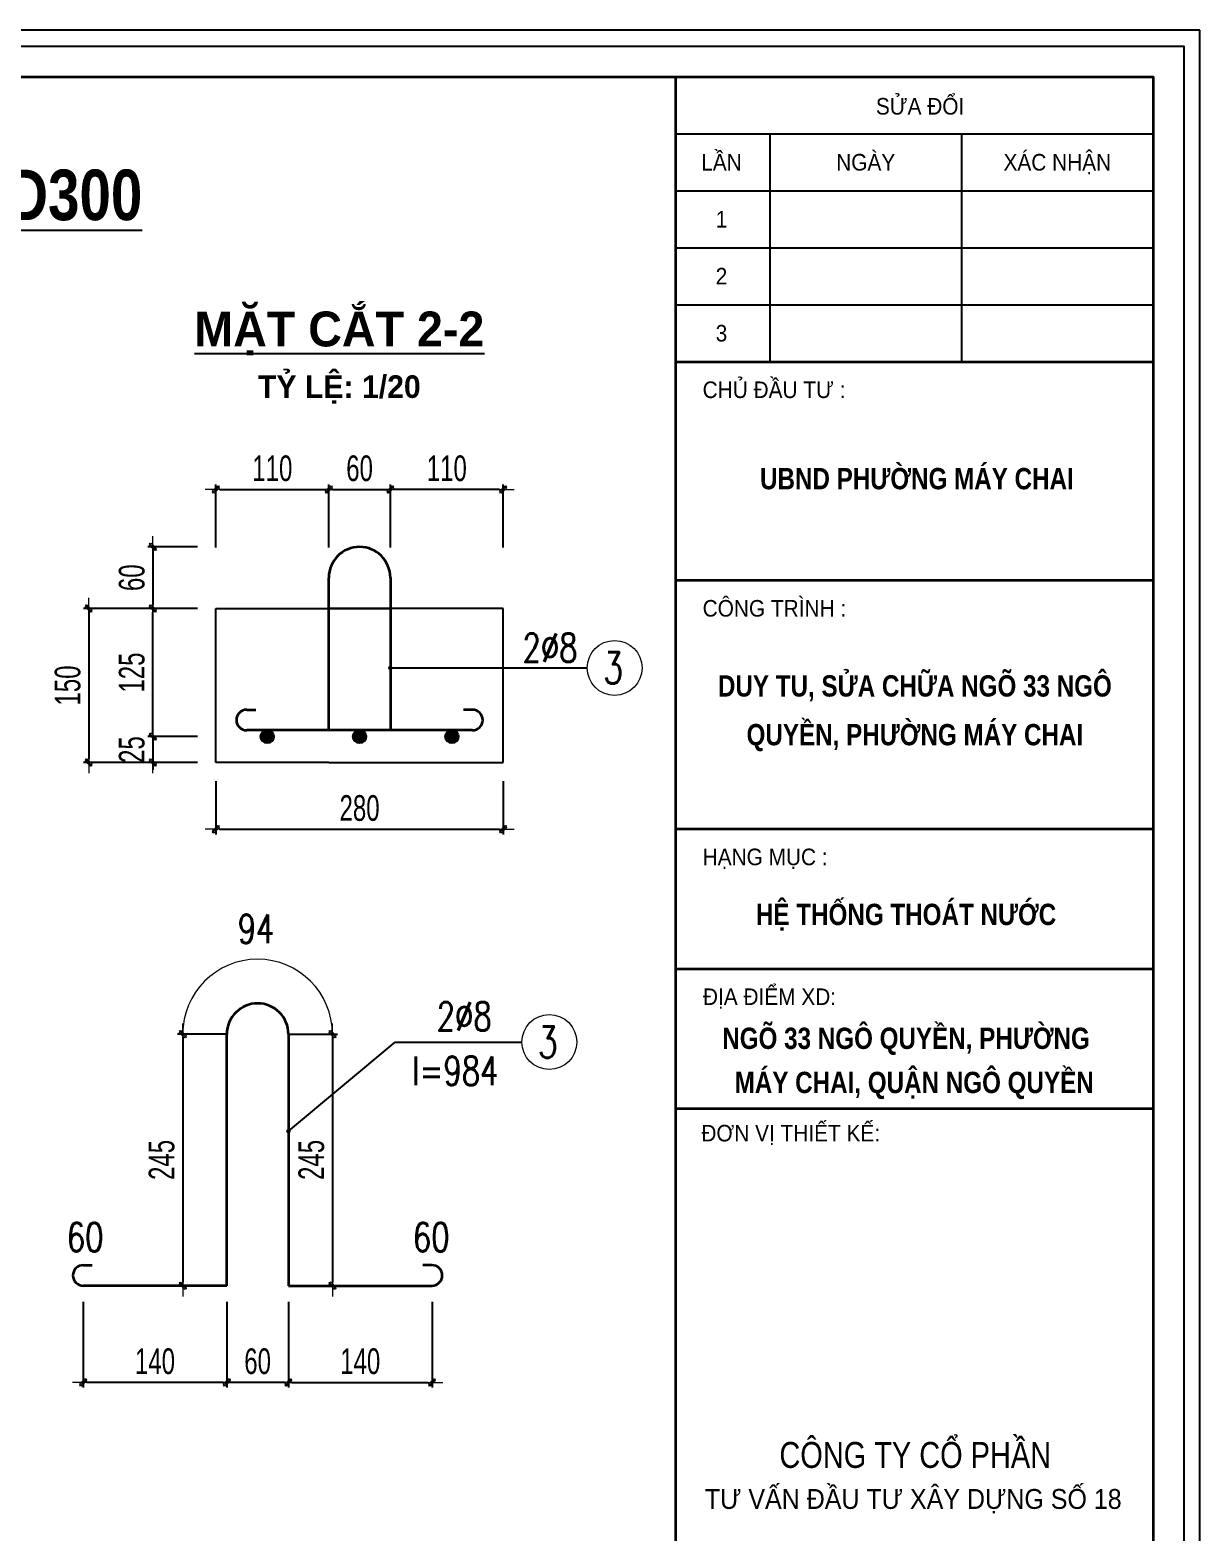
# Model space of a CAD drawing. Header units: inches. Extents: x 144032 to 217447, y 5454 to 57833.
# Drawn here: x 174894 to 177175, y 14778 to 17704 of the extents above; entities that cross this region are included whole.
import ezdxf
from ezdxf.enums import TextEntityAlignment as Align

# ---------------------------------------------------------------- set-up
doc = ezdxf.new("R2010")
doc.units = ezdxf.units.IN
doc.header["$MEASUREMENT"] = 0
for name, color, linetype, lineweight in [('2 - Text2', 2, 'Continuous', 20), ('LC Dim', 8, 'Continuous', 18), ('LC Net thay', 7, 'Continuous', 25), ('LC Text2', 7, 'Continuous', 25), ('THEP', 1, 'Continuous', 35)]:
    doc.layers.add(name, color=color, linetype=linetype, lineweight=lineweight)
for name, color, linetype in [('BT7-THAY', 7, 'Continuous'), ('ENTTNTHIETKE1', 2, 'Continuous'), ('KHUNGTEN', 5, 'Continuous'), ('T.bao', 6, 'Continuous'), ('TXT', 5, 'Continuous')]:
    doc.layers.add(name, color=color, linetype=linetype)
doc.styles.add('EG 1', font='')
doc.styles.add('HOATBIF', font='hoatbif.shx', dxfattribs={"width": 0.7})
doc.styles.add('LC 1', font='')
doc.styles.add('LC 3', font='vnsimli.shx', dxfattribs={"width": 0.75})
doc.styles.add('LC3', font='', dxfattribs={"width": 0.8})
doc.styles.add('T2', font='', dxfattribs={"width": 0.8})
doc.styles.add('VnAvantH-B', font='')
doc.styles.get('EG 1').set_extended_font_data('.VnAvantH', bold=True)
doc.styles.get('LC 1').set_extended_font_data('.VnAvantH', bold=True)
doc.styles.get('LC3').set_extended_font_data('.VnArialH', bold=True)
doc.styles.get('T2').set_extended_font_data('.VnArialH')
doc.styles.get('VnAvantH-B').set_extended_font_data('.VnAvantH', bold=True)
doc.dimstyles.new('1-100(1-25)', dxfattribs={"dimscale": 25, "dimtxt": 2.5, "dimasz": 0.35, "dimexe": 0.5, "dimexo": 0, "dimgap": 0.8, "dimtad": 1, "dimdec": 0, "dimzin": 0, "dimdsep": 46, "dimtxsty": 'HOATBIF', "dimblk1": 'DOT', "dimblk2": 'DOT', "dimsah": 1, "dimcen": -1, "dimdle": 1, "dimclrd": 256, "dimclre": 256, "dimclrt": 4, "dimadec": 3, "dimazin": 2, "dimtfac": 0.333333, "dimtdec": 0, "dimtix": 1, "dimtmove": 2, "dimatfit": 3, "dimldrblk": 'DOT', "dimfxl": 1, "dimtvp": 0.833333, "dimtolj": 1, "dimtzin": 0, "dimarcsym": 0})

# ---------------------------------------------------------------- blocks, each defined once
blk = doc.blocks.new('TIEUDE1')
at = {"layer": '2 - Text2', "color": 7, "style": 'EG 1'}
blk.add_attdef('TIªU§Ò', text='', height=5, dxfattribs=at).set_placement((0, 0), align=Align.BOTTOM_CENTER)
blk.add_attdef('TL', text='', height=3, dxfattribs=at).set_placement((0, -2), align=Align.TOP_CENTER)
blk = doc.blocks.new('DOT')
at = {"layer": 'LC Dim'}
blk.add_line((-3, 0), (3, 0), dxfattribs=at)
at = {"layer": 'LC Dim', "color": 4}
blk.add_line((-1, -1), (1, 1), dxfattribs=at)
blk.add_lwpolyline([(0.5, 1), (-1, -0.5), (-0.5, -1), (1, 0.5)], close=True, dxfattribs=at)
blk = doc.blocks.new('*D762')
at = {"layer": 'Defpoints', "color": 0, "transparency": 16777216}
for p in [(175256.7, 16240.3), (175816.7, 16240.3), (175816.7, 16146.8)]:
    blk.add_point(p, dxfattribs=at)
at = {"layer": 'LC Dim', "lineweight": -2, "transparency": 16777216}
for p, q in [((175256.7, 16240.3), (175256.7, 16136.8)), ((175816.7, 16240.3), (175816.7, 16136.8)), ((175263.7, 16146.8), (175809.7, 16146.8))]:
    blk.add_line(p, q, dxfattribs=at)
at = {"layer": 'LC Dim', "lineweight": -2, "transparency": 16777216, "xscale": 7, "yscale": 7, "zscale": 7, "rotation": 180}
blk.add_blockref('DOT', (175256.7, 16146.8), dxfattribs=at)
at = {"layer": 'LC Dim', "lineweight": -2, "transparency": 16777216, "xscale": 7, "yscale": 7, "zscale": 7}
blk.add_blockref('DOT', (175816.7, 16146.8), dxfattribs=at)
at = {"layer": 'LC Dim', "color": 4, "transparency": 16777216, "insert": (175536.7, 16187.8), "char_height": 50, "attachment_point": 5, "style": 'HOATBIF'}
blk.add_mtext('\\A1;280', dxfattribs=at)
blk = doc.blocks.new('_Dot')
at = {"color": 0, "linetype": 'ByBlock', "lineweight": -2}
blk.add_line((-0.5, 0), (-1, 0), dxfattribs=at)
at = {"color": 0, "linetype": 'ByBlock', "const_width": 0.5}
blk.add_lwpolyline([(-0.25, 0, 1), (0.25, 0, 1)], format="xyb", close=True, dxfattribs=at)
blk = doc.blocks.new('*D763')
at = {"layer": 'Defpoints', "color": 0, "transparency": 16777216}
for p in [(175476.7, 16808.7), (175256.7, 16695.6), (175476.7, 16695.6)]:
    blk.add_point(p, dxfattribs=at)
at = {"layer": 'LC Dim', "lineweight": -2, "transparency": 16777216}
for p, q in [((175256.7, 16695.6), (175256.7, 16818.7)), ((175263.7, 16808.7), (175469.7, 16808.7)), ((175476.7, 16695.6), (175476.7, 16818.7))]:
    blk.add_line(p, q, dxfattribs=at)
at = {"layer": 'LC Dim', "lineweight": -2, "transparency": 16777216, "xscale": 7, "yscale": 7, "zscale": 7, "rotation": 180}
blk.add_blockref('DOT', (175256.7, 16808.7), dxfattribs=at)
at = {"layer": 'LC Dim', "lineweight": -2, "transparency": 16777216, "xscale": 7, "yscale": 7, "zscale": 7}
blk.add_blockref('DOT', (175476.7, 16808.7), dxfattribs=at)
at = {"layer": 'LC Dim', "color": 4, "transparency": 16777216, "insert": (175366.7, 16849.7), "char_height": 50, "attachment_point": 5, "style": 'HOATBIF'}
blk.add_mtext('\\A1;110', dxfattribs=at)
blk = doc.blocks.new('*D764')
at = {"layer": 'Defpoints', "color": 0, "transparency": 16777216}
for p in [(175220.8, 16696.8), (175133.9, 16576.8), (175220.8, 16576.8)]:
    blk.add_point(p, dxfattribs=at)
at = {"layer": 'LC Dim', "lineweight": -2, "transparency": 16777216}
for p, q in [((175220.8, 16696.8), (175123.9, 16696.8)), ((175133.9, 16689.8), (175133.9, 16583.8)), ((175220.8, 16576.8), (175123.9, 16576.8))]:
    blk.add_line(p, q, dxfattribs=at)
at = {"layer": 'LC Dim', "lineweight": -2, "transparency": 16777216, "xscale": 7, "yscale": 7, "zscale": 7}
for p, rotation in [((175133.9, 16696.8), 90), ((175133.9, 16576.8), 270)]:
    blk.add_blockref('DOT', p, dxfattribs=dict(at, rotation=rotation))
at = {"layer": 'LC Dim', "color": 4, "transparency": 16777216, "insert": (175092.9, 16636.8), "char_height": 50, "attachment_point": 5, "rotation": 90, "style": 'HOATBIF'}
blk.add_mtext('\\A1;60', dxfattribs=at)
blk = doc.blocks.new('*D750')
at = {"layer": 'Defpoints', "color": 0, "transparency": 16777216}
for p in [(175278, 15225.8), (175398, 15225.8), (175278, 15069)]:
    blk.add_point(p, dxfattribs=at)
at = {"layer": 'LC Dim', "lineweight": -2, "transparency": 16777216}
for p, q in [((175278, 15225.8), (175278, 15059)), ((175398, 15225.8), (175398, 15059)), ((175391, 15069), (175285, 15069))]:
    blk.add_line(p, q, dxfattribs=at)
at = {"layer": 'LC Dim', "lineweight": -2, "transparency": 16777216, "xscale": 7, "yscale": 7, "zscale": 7, "rotation": 180}
blk.add_blockref('DOT', (175278, 15069), dxfattribs=at)
at = {"layer": 'LC Dim', "lineweight": -2, "transparency": 16777216, "xscale": 7, "yscale": 7, "zscale": 7}
blk.add_blockref('DOT', (175398, 15069), dxfattribs=at)
at = {"layer": 'LC Dim', "color": 4, "transparency": 16777216, "insert": (175338, 15110), "char_height": 50, "attachment_point": 5, "style": 'HOATBIF'}
blk.add_mtext('\\A1;60', dxfattribs=at)
blk = doc.blocks.new('*D751')
at = {"layer": 'Defpoints', "color": 0, "transparency": 16777216}
for p in [(175278, 15747.5), (175192.1, 15257.5), (175278, 15257.5)]:
    blk.add_point(p, dxfattribs=at)
at = {"layer": 'LC Dim', "lineweight": -2, "transparency": 16777216}
for p, q in [((175278, 15747.5), (175182.1, 15747.5)), ((175192.1, 15740.5), (175192.1, 15264.5)), ((175278, 15257.5), (175182.1, 15257.5))]:
    blk.add_line(p, q, dxfattribs=at)
at = {"layer": 'LC Dim', "lineweight": -2, "transparency": 16777216, "xscale": 7, "yscale": 7, "zscale": 7}
for p, rotation in [((175192.1, 15747.5), 90), ((175192.1, 15257.5), 270)]:
    blk.add_blockref('DOT', p, dxfattribs=dict(at, rotation=rotation))
at = {"layer": 'LC Dim', "color": 4, "transparency": 16777216, "insert": (175151.1, 15502.5), "char_height": 50, "attachment_point": 5, "rotation": 90, "style": 'HOATBIF'}
blk.add_mtext('\\A1;245', dxfattribs=at)
blk = doc.blocks.new('*D752')
at = {"layer": 'Defpoints', "color": 0, "transparency": 16777216}
for p in [(174998, 15225.8), (175278, 15225.8), (174998, 15069)]:
    blk.add_point(p, dxfattribs=at)
at = {"layer": 'LC Dim', "lineweight": -2, "transparency": 16777216}
for p, q in [((174998, 15225.8), (174998, 15059)), ((175278, 15225.8), (175278, 15059)), ((175271, 15069), (175005, 15069))]:
    blk.add_line(p, q, dxfattribs=at)
at = {"layer": 'LC Dim', "lineweight": -2, "transparency": 16777216, "xscale": 7, "yscale": 7, "zscale": 7, "rotation": 180}
blk.add_blockref('DOT', (174998, 15069), dxfattribs=at)
at = {"layer": 'LC Dim', "lineweight": -2, "transparency": 16777216, "xscale": 7, "yscale": 7, "zscale": 7}
blk.add_blockref('DOT', (175278, 15069), dxfattribs=at)
at = {"layer": 'LC Dim', "color": 4, "transparency": 16777216, "insert": (175138, 15110), "char_height": 50, "attachment_point": 5, "style": 'HOATBIF'}
blk.add_mtext('\\A1;140', dxfattribs=at)
blk = doc.blocks.new('*D753')
at = {"layer": 'Defpoints', "color": 0, "transparency": 16777216}
for p in [(175398, 15747.5), (175398, 15257.5), (175483.9, 15257.5)]:
    blk.add_point(p, dxfattribs=at)
at = {"layer": 'LC Dim', "lineweight": -2, "transparency": 16777216}
for p, q in [((175398, 15747.5), (175493.9, 15747.5)), ((175483.9, 15740.5), (175483.9, 15264.5)), ((175398, 15257.5), (175493.9, 15257.5))]:
    blk.add_line(p, q, dxfattribs=at)
at = {"layer": 'LC Dim', "lineweight": -2, "transparency": 16777216, "xscale": 7, "yscale": 7, "zscale": 7}
for p, rotation in [((175483.9, 15747.5), 90), ((175483.9, 15257.5), 270)]:
    blk.add_blockref('DOT', p, dxfattribs=dict(at, rotation=rotation))
at = {"layer": 'LC Dim', "color": 4, "transparency": 16777216, "insert": (175442.9, 15502.5), "char_height": 50, "attachment_point": 5, "rotation": 90, "style": 'HOATBIF'}
blk.add_mtext('\\A1;245', dxfattribs=at)
blk = doc.blocks.new('*D754')
at = {"layer": 'Defpoints', "color": 0, "transparency": 16777216}
for p in [(175398, 15225.8), (175678, 15225.8), (175678, 15069)]:
    blk.add_point(p, dxfattribs=at)
at = {"layer": 'LC Dim', "lineweight": -2, "transparency": 16777216}
for p, q in [((175398, 15225.8), (175398, 15059)), ((175678, 15225.8), (175678, 15059)), ((175405, 15069), (175671, 15069))]:
    blk.add_line(p, q, dxfattribs=at)
at = {"layer": 'LC Dim', "lineweight": -2, "transparency": 16777216, "xscale": 7, "yscale": 7, "zscale": 7, "rotation": 180}
blk.add_blockref('DOT', (175398, 15069), dxfattribs=at)
at = {"layer": 'LC Dim', "lineweight": -2, "transparency": 16777216, "xscale": 7, "yscale": 7, "zscale": 7}
blk.add_blockref('DOT', (175678, 15069), dxfattribs=at)
at = {"layer": 'LC Dim', "color": 4, "transparency": 16777216, "insert": (175538, 15110), "char_height": 50, "attachment_point": 5, "style": 'HOATBIF'}
blk.add_mtext('\\A1;140', dxfattribs=at)
blk = doc.blocks.new('*D755')
at = {"layer": 'Defpoints', "color": 0, "transparency": 16777216}
for p in [(175220.8, 16327.2), (175133.9, 16276.8), (175220.8, 16276.8)]:
    blk.add_point(p, dxfattribs=at)
at = {"layer": 'LC Dim', "lineweight": -2, "transparency": 16777216}
for p, q in [((175133.9, 16334.2), (175133.9, 16341.2)), ((175220.8, 16327.2), (175123.9, 16327.2)), ((175133.9, 16327.2), (175133.9, 16276.8)), ((175220.8, 16276.8), (175123.9, 16276.8)), ((175133.9, 16269.8), (175133.9, 16262.8))]:
    blk.add_line(p, q, dxfattribs=at)
at = {"layer": 'LC Dim', "lineweight": -2, "transparency": 16777216, "xscale": 7, "yscale": 7, "zscale": 7}
for p, rotation in [((175133.9, 16327.2), 270), ((175133.9, 16276.8), 90)]:
    blk.add_blockref('DOT', p, dxfattribs=dict(at, rotation=rotation))
at = {"layer": 'LC Dim', "color": 4, "transparency": 16777216, "insert": (175092.9, 16302), "char_height": 50, "attachment_point": 5, "rotation": 90, "style": 'HOATBIF'}
blk.add_mtext('\\A1;25', dxfattribs=at)
blk = doc.blocks.new('*D756')
at = {"layer": 'Defpoints', "color": 0, "transparency": 16777216}
for p in [(175220.8, 16576.8), (175008.9, 16276.8), (175220.8, 16276.8)]:
    blk.add_point(p, dxfattribs=at)
at = {"layer": 'LC Dim', "lineweight": -2, "transparency": 16777216}
for p, q in [((175220.8, 16576.8), (174998.9, 16576.8)), ((175008.9, 16569.8), (175008.9, 16283.8)), ((175220.8, 16276.8), (174998.9, 16276.8))]:
    blk.add_line(p, q, dxfattribs=at)
at = {"layer": 'LC Dim', "lineweight": -2, "transparency": 16777216, "xscale": 7, "yscale": 7, "zscale": 7}
for p, rotation in [((175008.9, 16576.8), 90), ((175008.9, 16276.8), 270)]:
    blk.add_blockref('DOT', p, dxfattribs=dict(at, rotation=rotation))
at = {"layer": 'LC Dim', "color": 4, "transparency": 16777216, "insert": (174967.9, 16426.8), "char_height": 50, "attachment_point": 5, "rotation": 90, "style": 'HOATBIF'}
blk.add_mtext('\\A1;150', dxfattribs=at)
blk = doc.blocks.new('*D757')
at = {"layer": 'Defpoints', "color": 0, "transparency": 16777216}
for p in [(175133.9, 16576.8), (175220.8, 16576.8), (175220.8, 16327.2)]:
    blk.add_point(p, dxfattribs=at)
at = {"layer": 'LC Dim', "lineweight": -2, "transparency": 16777216}
for p, q in [((175220.8, 16576.8), (175123.9, 16576.8)), ((175133.9, 16334.2), (175133.9, 16569.8)), ((175220.8, 16327.2), (175123.9, 16327.2))]:
    blk.add_line(p, q, dxfattribs=at)
at = {"layer": 'LC Dim', "lineweight": -2, "transparency": 16777216, "xscale": 7, "yscale": 7, "zscale": 7}
for p, rotation in [((175133.9, 16576.8), 90), ((175133.9, 16327.2), 270)]:
    blk.add_blockref('DOT', p, dxfattribs=dict(at, rotation=rotation))
at = {"layer": 'LC Dim', "color": 4, "transparency": 16777216, "insert": (175092.9, 16452), "char_height": 50, "attachment_point": 5, "rotation": 90, "style": 'HOATBIF'}
blk.add_mtext('\\A1;125', dxfattribs=at)
blk = doc.blocks.new('*D758')
at = {"layer": 'Defpoints', "color": 0, "transparency": 16777216}
for p in [(175596.7, 16808.7), (175596.7, 16695.6), (175816.7, 16695.6)]:
    blk.add_point(p, dxfattribs=at)
at = {"layer": 'LC Dim', "lineweight": -2, "transparency": 16777216}
for p, q in [((175596.7, 16695.6), (175596.7, 16818.7)), ((175809.7, 16808.7), (175603.7, 16808.7)), ((175816.7, 16695.6), (175816.7, 16818.7))]:
    blk.add_line(p, q, dxfattribs=at)
at = {"layer": 'LC Dim', "lineweight": -2, "transparency": 16777216, "xscale": 7, "yscale": 7, "zscale": 7, "rotation": 180}
blk.add_blockref('DOT', (175596.7, 16808.7), dxfattribs=at)
at = {"layer": 'LC Dim', "lineweight": -2, "transparency": 16777216, "xscale": 7, "yscale": 7, "zscale": 7}
blk.add_blockref('DOT', (175816.7, 16808.7), dxfattribs=at)
at = {"layer": 'LC Dim', "color": 4, "transparency": 16777216, "insert": (175706.7, 16849.7), "char_height": 50, "attachment_point": 5, "style": 'HOATBIF'}
blk.add_mtext('\\A1;110', dxfattribs=at)
blk = doc.blocks.new('*D769')
at = {"layer": 'Defpoints', "color": 0, "transparency": 16777216}
for p in [(175596.7, 16808.7), (175476.7, 16695.6), (175596.7, 16695.6)]:
    blk.add_point(p, dxfattribs=at)
at = {"layer": 'LC Dim', "lineweight": -2, "transparency": 16777216}
for p, q in [((175476.7, 16695.6), (175476.7, 16818.7)), ((175483.7, 16808.7), (175589.7, 16808.7)), ((175596.7, 16695.6), (175596.7, 16818.7))]:
    blk.add_line(p, q, dxfattribs=at)
at = {"layer": 'LC Dim', "lineweight": -2, "transparency": 16777216, "xscale": 7, "yscale": 7, "zscale": 7, "rotation": 180}
blk.add_blockref('DOT', (175476.7, 16808.7), dxfattribs=at)
at = {"layer": 'LC Dim', "lineweight": -2, "transparency": 16777216, "xscale": 7, "yscale": 7, "zscale": 7}
blk.add_blockref('DOT', (175596.7, 16808.7), dxfattribs=at)
at = {"layer": 'LC Dim', "color": 4, "transparency": 16777216, "insert": (175536.7, 16849.7), "char_height": 50, "attachment_point": 5, "style": 'HOATBIF'}
blk.add_mtext('\\A1;60', dxfattribs=at)
blk = doc.blocks.new('TIEUDE2')
at = {"layer": 'LC Text2', "color": 7, "style": 'LC 1'}
blk.add_attdef('%%UTIªU§Ò', text='', height=3.5, dxfattribs=at).set_placement((0, 0), align=Align.BOTTOM_CENTER)
blk.add_attdef('TL', text='', height=2.2, dxfattribs=at).set_placement((0, -1.8), align=Align.TOP_CENTER)
blk = doc.blocks.new('khung vpn')
at = {"layer": 'Defpoints'}
for p, q in [((52556.46, -4195.446), (52498.758, -4195.446)), ((52556.46, -4235.276), (52556.46, -4195.446))]:
    blk.add_line(p, q, dxfattribs=at)
at = {"layer": 'KHUNGTEN'}
blk.add_lwpolyline([(52556.243, -4234.885), (52502.048, -4234.885), (52502.048, -4195.662), (52556.243, -4195.662)], close=True, dxfattribs=at)
at = {"layer": 'T.bao'}
for p, q in [((52549.443, -4196.835), (52555.832, -4196.835)), ((52550.703, -4196.835), (52550.703, -4199.885)), ((52553.267, -4196.835), (52553.267, -4199.885)), ((52549.443, -4197.598), (52555.832, -4197.598)), ((52549.443, -4198.36), (52555.832, -4198.36)), ((52549.443, -4199.123), (52555.832, -4199.123))]:
    blk.add_line(p, q, dxfattribs=at)
at = {"layer": 'THEP'}
for p, q in [((52549.443, -4199.885), (52555.832, -4199.885)), ((52549.443, -4202.81), (52555.832, -4202.81)), ((52549.443, -4206.138), (52555.832, -4206.138)), ((52549.443, -4208.009), (52555.832, -4208.009)), ((52549.443, -4209.881), (52555.832, -4209.881))]:
    blk.add_line(p, q, dxfattribs=at)
for points in [[(52555.832, -4234.474), (52502.459, -4234.474), (52502.459, -4196.073), (52555.832, -4196.073)], [(52555.832, -4196.073), (52555.832, -4234.474), (52549.443, -4234.474), (52549.443, -4196.073)]]:
    blk.add_lwpolyline(points, close=True, dxfattribs=at)
at = {"layer": 'TXT', "linetype": 'Continuous'}
blk.add_line((52555.832, -4196.073), (52555.832, -4234.474), dxfattribs=at)
at = {"layer": 'BT7-THAY', "linetype": 'ByBlock', "style": 'VnAvantH-B', "width": 0.85}
for s, p in [('ubnd ph\xadêng m¸y chai', (52552.67, -4201.592)), ('hÖ thèng tho¸t n\xadíc', (52552.525, -4207.424)), ('ngâ 33 ng« quyÒn, PH¦êNG', (52552.525, -4209.082)), ('m¸y chai, quËn ng« quyÒn', (52552.634, -4209.673))]:
    blk.add_text(s, height=0.28512, dxfattribs=at).set_placement(p, align=Align.CENTER)
at = {"layer": 'BT7-THAY', "insert": (52552.643, -4204.081), "char_height": 0.28512, "width": 6.5241, "attachment_point": 2, "line_spacing_factor": 1.372151, "style": 'VnAvantH-B'}
blk.add_mtext('{\\W0.85;duy tu, söa ch÷a NGâ 33 ng« quyÒn, PH¦êNG m¸y chai}', dxfattribs=at)
at = {"layer": 'TXT', "linetype": 'Continuous', "style": 'T2'}
for s, height, width, p in [('söa ®æi', 0.2218, 0.9, (52552.713, -4196.577)), ('lÇn', 0.2218, 0.9, (52550.054, -4197.326)), ('ngµy', 0.2218, 0.9, (52551.985, -4197.326)), ('x¸c nhËn', 0.2218, 0.9, (52554.55, -4197.326)), ('1', 0.222, 0.9, (52550.054, -4198.089)), ('2', 0.222, 0.9, (52550.054, -4198.851)), ('3', 0.222, 0.9, (52550.054, -4199.614)), ('c«ng ty cæ phÇn', 0.34658, 0.8, (52552.648, -4214.689))]:
    blk.add_text(s, height=height, dxfattribs=dict(at, width=width)).set_placement(p, align=Align.CENTER)
at = {"layer": 'TXT', "linetype": 'Continuous', "style": 'T2', "width": 0.9}
for s, height, p in [('chñ ®Çu t\xad :', 0.22181, (52549.802, -4200.371)), ('c«ng tr×nh :', 0.22181, (52549.802, -4203.296)), ('h¹ng môc :', 0.2218, (52549.802, -4206.623)), ('®Þa ®iÓm xd:', 0.22181, (52549.806, -4208.494)), ('®¬n vÞ thiÕt kÕ:', 0.22181, (52549.785, -4210.32))]:
    blk.add_text(s, height=height, dxfattribs=at).set_placement(p)
blk.add_text('t\xad vÊn ®Çu t\xad x©y dùng sè 18', height=0.26617, dxfattribs=at).set_placement((52552.621, -4215.094), align=Align.MIDDLE)

msp = doc.modelspace()

# ---------------------------------------------------------------- hatches: boundary and pattern name
at = {"layer": 'THEP'}
for points in [[(175369.1, 16327.2, 1), (175344.4, 16327.2, 1)], [(175549.1, 16327.2, 1), (175524.4, 16327.2, 1)], [(175729.1, 16327.2, 1), (175704.4, 16327.2, 1)]]:
    msp.add_hatch(color=256, dxfattribs=at).paths.add_polyline_path(points)

# ---------------------------------------------------------------- linework, layer by layer
at = {"layer": 'LC Dim'}
for p, q in [((175398, 15558.6), (175605.9, 15732.2)), ((175605.9, 15732.2), (175853, 15732.2))]:
    msp.add_line(p, q, dxfattribs=at)
for centre in [(176033.8, 16461.1), (175906.5, 15732.2)]:
    msp.add_circle(centre, 53.5, dxfattribs=at)
msp.add_arc((175337.9, 15747.5), 146, 0, 180, dxfattribs=at)
at = {"layer": 'LC Net thay'}
for p, q in [((175256.7, 16576.8), (175596.7, 16576.8)), ((175256.7, 16276.8), (175256.7, 16576.8)), ((175816.7, 16576.8), (175476.7, 16576.8)), ((175816.7, 16276.8), (175816.7, 16576.8)), ((175476.7, 16276.8), (175256.7, 16276.8)), ((175476.7, 16276.8), (175816.7, 16276.8)), ((175278, 15257.5), (175278, 15747.5))]:
    msp.add_line(p, q, dxfattribs=at)
at = {"layer": 'THEP'}
for p, q in [((175476.7, 16339.5), (175476.7, 16636.8)), ((175476.7, 16339.5), (175476.7, 16636.8)), ((175596.7, 16636.8), (175596.7, 16339.5)), ((175316.7, 16379.5), (175334.4, 16379.5)), ((175756.7, 16379.5), (175739.1, 16379.5)), ((175756.7, 16339.5), (175316.7, 16339.5)), ((175278, 15257.5), (175278, 15747.5)), ((175278, 15257.5), (175278, 15747.5)), ((175398, 15747.5), (175398, 15257.5)), ((174998, 15297.5), (175015.7, 15297.5)), ((175678, 15297.5), (175660.3, 15297.5)), ((175278, 15257.5), (174998, 15257.5)), ((175398, 15257.5), (175678, 15257.5))]:
    msp.add_line(p, q, dxfattribs=at)
for centre in [(175356.7, 16327.2), (175536.7, 16327.2), (175716.7, 16327.2)]:
    msp.add_circle(centre, 12.4, dxfattribs=at)
for centre, radius, start, end in [((175536.7, 16636.8), 60, 0, 180), ((175316.7, 16359.5), 20, 90, 270), ((175756.7, 16359.5), 20, 270, 90), ((175338, 15747.5), 60, 0, 180), ((174998, 15277.5), 20, 90, 270), ((175678, 15277.5), 20, 270, 90)]:
    msp.add_arc(centre, radius, start, end, dxfattribs=at)

# ---------------------------------------------------------------- block references
at = {"layer": 'ENTTNTHIETKE1', "color": 6, "xscale": 145.5769351532813, "yscale": 145.5769351532813, "zscale": 145.5769351532813}
msp.add_blockref('khung vpn', (-7473833.8, 628464), dxfattribs=at)
at = {"layer": 'LC Text2'}
ref = msp.add_blockref('TIEUDE1', (174419.2, 17303.9), dxfattribs=dict(at, xscale=20.00000000004366, yscale=20.00000000004366, zscale=20.00000000004366))
ref.add_attrib('TIªU§Ò', '%%UcÊu t¹o gèi cèng d300', dxfattribs={"color": 7, "height": 98.488, "style": 'LC3', "width": 0.8}).set_placement((174419.2, 17303.9), align=Align.BOTTOM_CENTER)
ref = msp.add_blockref('TIEUDE2', (175497.3, 17067.1), dxfattribs=dict(at, xscale=20.00000000004511, yscale=20.00000000004511, zscale=20.00000000004511))
ref.add_attrib('%%UTIªU§Ò', '%%UmÆt c¾t 2-2', dxfattribs={"color": 7, "height": 67.923, "style": 'LC 1'}).set_placement((175497.3, 17067.1), align=Align.BOTTOM_CENTER)
ref.add_attrib('TL', 'tû lÖ: 1/20', dxfattribs={"color": 7, "height": 44, "style": 'LC 1'}).set_placement((175497.3, 17031.1), align=Align.TOP_CENTER)

# ---------------------------------------------------------------- texts
at = {"layer": 'LC Text2', "linetype": 'ByBlock', "style": 'LC 3', "width": 0.75}
for s, p in [('2%%C8', (175854.4, 16472.8)), ('2%%C8', (175687, 15754.4)), ('l=984 ', (175639.5, 15648.4))]:
    msp.add_text(s, height=55.56, dxfattribs=at).set_placement(p)
at = {"layer": 'LC Text2', "ltscale": 100, "style": 'LC 3', "width": 0.75}
for p in [(176030.8, 16461.1), (175903.4, 15732.2)]:
    msp.add_text('3', height=61.1, dxfattribs=at).set_placement(p, align=Align.MIDDLE_CENTER)
at = {"layer": 'LC Text2', "linetype": 'ByBlock', "char_height": 55.56, "width": 209.214, "attachment_point": 1, "style": 'LC 3'}
for s, insert in [('94', (175299.2, 15980.6)), ('60', (174966.2, 15379.8)), ('60', (175640.7, 15379.8))]:
    msp.add_mtext(s, dxfattribs=dict(at, insert=insert))

# ---------------------------------------------------------------- dimensions: what is measured, and where the dimension line sits
at = {"layer": 'LC Dim'}
for base, p1, p2, picture, middle in [((175476.7, 16808.7), (175256.7, 16695.6), (175476.7, 16695.6), '*D763', (175366.7, 16849.7)), ((175596.7, 16808.7), (175476.7, 16695.6), (175596.7, 16695.6), '*D769', (175536.7, 16849.7)), ((175596.7, 16808.7), (175816.7, 16695.6), (175596.7, 16695.6), '*D758', (175706.7, 16849.7)), ((175816.7, 16146.8), (175256.7, 16240.3), (175816.7, 16240.3), '*D762', (175536.7, 16187.8)), ((175678, 15069), (175398, 15225.8), (175678, 15225.8), '*D754', (175538, 15110))]:
    dim = msp.add_linear_dim(base=base, p1=p1, p2=p2, dimstyle='1-100(1-25)', override={"dimscale": 20, "dimlfac": 0.5}, dxfattribs=at)
    dim.commit()
    dim.dimension.update_dxf_attribs({"geometry": picture, "text_midpoint": middle})
for base, p1, p2, angle, picture, middle in [((175133.9, 16576.8), (175220.8, 16696.8), (175220.8, 16576.8), 90, '*D764', (175092.9, 16636.8)), ((175008.9, 16276.8), (175220.8, 16576.8), (175220.8, 16276.8), 90, '*D756', (174967.9, 16426.8)), ((175133.9, 16576.8), (175220.8, 16327.2), (175220.8, 16576.8), 90, '*D757', (175092.9, 16452)), ((175133.9, 16276.8), (175220.8, 16327.2), (175220.8, 16276.8), 90, '*D755', (175092.9, 16302)), ((174998, 15069), (175278, 15225.8), (174998, 15225.8), 180, '*D752', (175138, 15110)), ((175278, 15069), (175398, 15225.8), (175278, 15225.8), 180, '*D750', (175338, 15110))]:
    dim = msp.add_linear_dim(base=base, p1=p1, p2=p2, angle=angle, dimstyle='1-100(1-25)', override={"dimscale": 20, "dimlfac": 0.5}, dxfattribs=at)
    dim.commit()
    dim.dimension.update_dxf_attribs({"geometry": picture, "text_midpoint": middle})
for base, p1, p2, picture, middle in [((175192.1, 15257.5), (175278, 15747.5), (175278, 15257.5), '*D751', (175151.1, 15502.5)), ((175483.9, 15257.5), (175398, 15747.5), (175398, 15257.5), '*D753', (175442.9, 15502.5))]:
    dim = msp.add_linear_dim(base=base, p1=p1, p2=p2, angle=90, text='245', dimstyle='1-100(1-25)', override={"dimscale": 20, "dimlfac": 0.5}, dxfattribs=at)
    dim.commit()
    dim.dimension.update_dxf_attribs({"geometry": picture, "text_midpoint": middle})

# ---------------------------------------------------------------- leaders
for points in [[(175596.7, 16461.1), (175980.3, 16461.1)], [(175398, 15558.6), (175605.9, 15732.2), (175853, 15732.2)]]:
    msp.add_leader(points, dimstyle='1-100(1-25)', override={"dimgap": 0.8, "dimtad": 0, "dimfxl": 2, "dimarcsym": 1}, dxfattribs=at)

doc.saveas('drawing.dxf')
